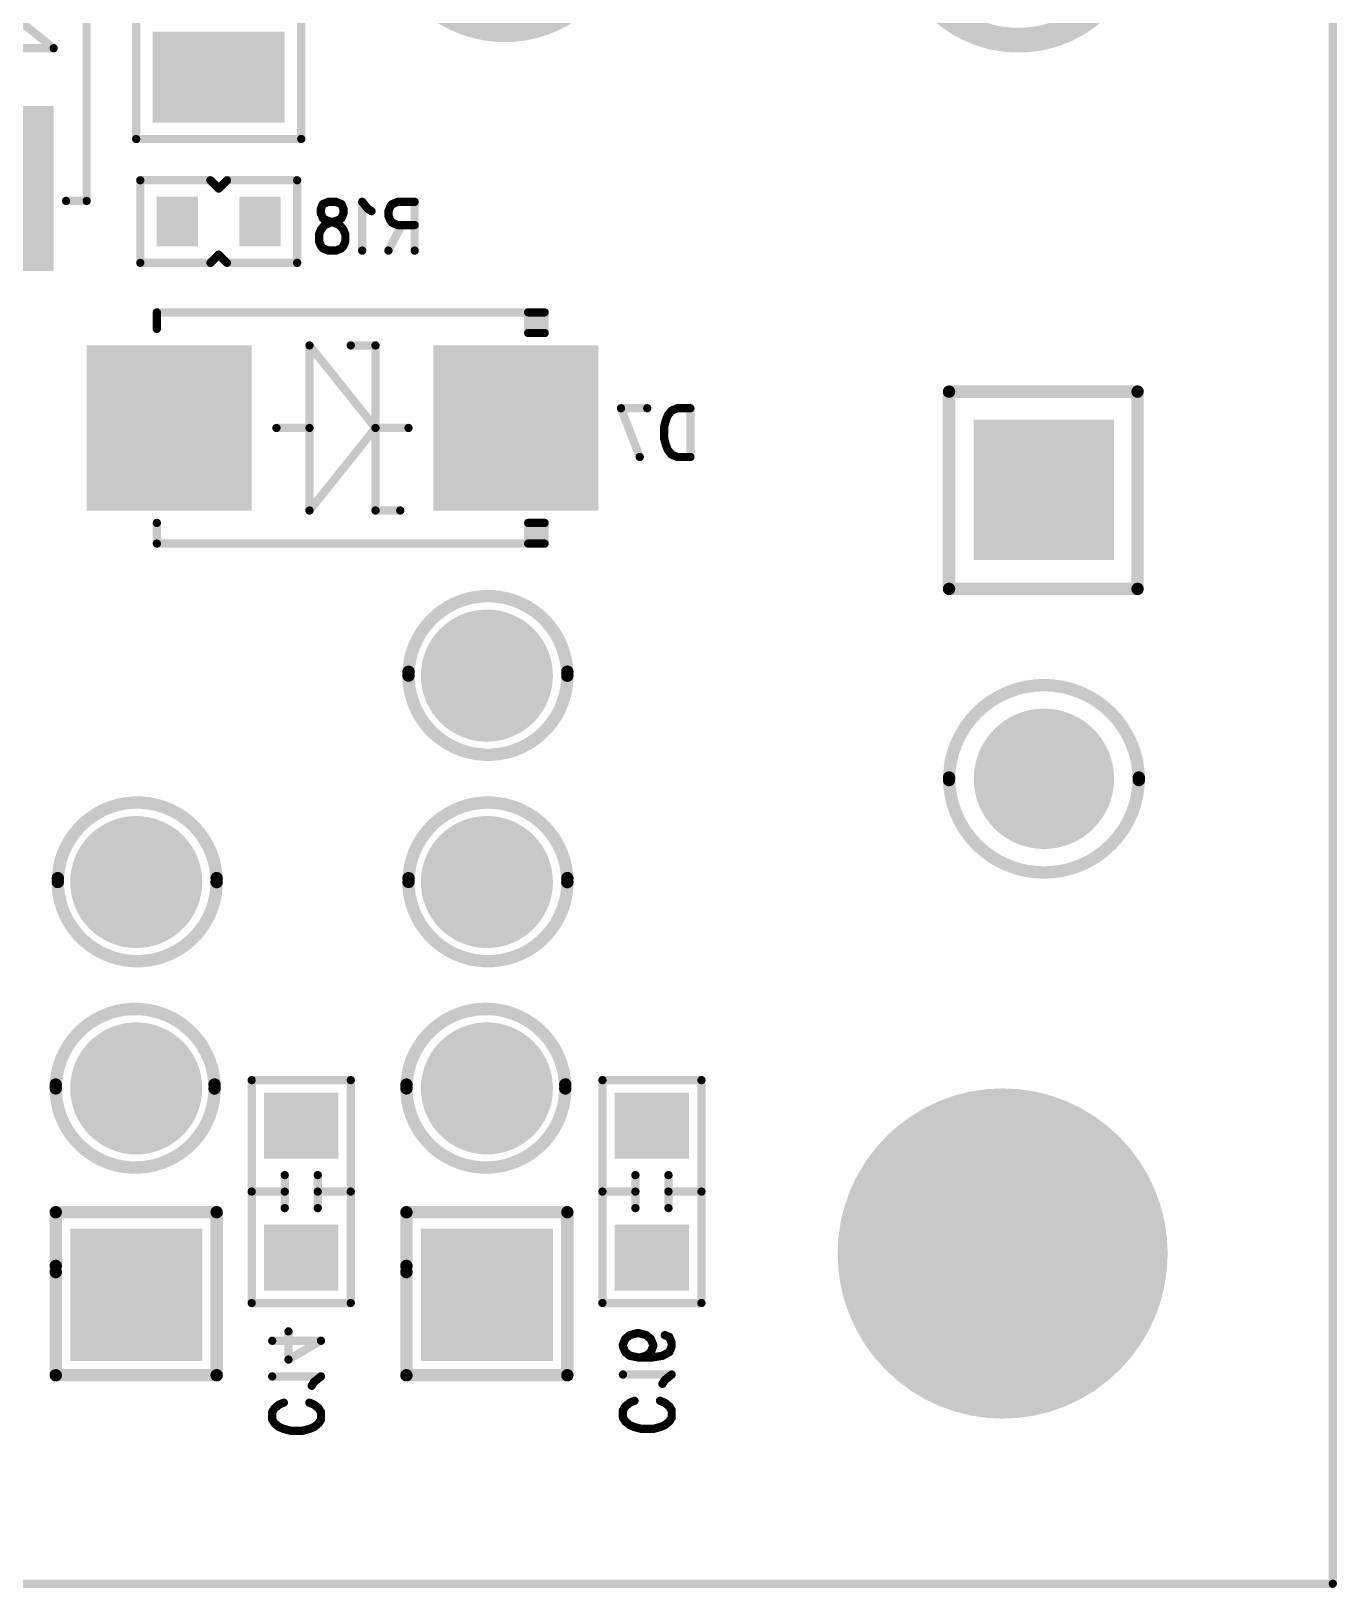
# Model space of a CAD drawing. Extents: x 100 to 144.1, y 92.1 to 144.1.
# Drawn here: x 128.23 to 144.05, y 99.95 to 118.81 of the extents above; entities that cross this region are included whole.
import ezdxf

# ---------------------------------------------------------------- set-up
doc = ezdxf.new("R2010")
doc.units = 0
doc.layers.get('0').update_dxf_attribs({"linetype": 'CONTINUOUS'})
doc.layers.add('MASK-BOTTOM_PHO', color=5, linetype='CONTINUOUS')
doc.layers.add('SILK-BOTTOM_PHO', color=14, linetype='CONTINUOUS')

# ---------------------------------------------------------------- blocks, each defined once
blk = doc.blocks.new('SQUARE_21')
blk.add_solid([(0.999998, 0.999998), (0.999998, -0.999998), (-0.999998, 0.999998), (-0.999998, -0.999998)])
blk = doc.blocks.new('SQUARE_25')
blk.add_solid([(0.85001, 0.85001), (0.85001, -0.85001), (-0.85001, 0.85001), (-0.85001, -0.85001)])
blk = doc.blocks.new('ROUND_26')
at = {"const_width": 0.85001}
blk.add_lwpolyline([(-0.425006, 0, 1), (0.425006, 0, 1)], format="xyb", close=True, dxfattribs=at)
blk = doc.blocks.new('SQUARE_28')
blk.add_solid([(0.799972, 0.799972), (0.799972, -0.799972), (-0.799972, 0.799972), (-0.799972, -0.799972)])
blk = doc.blocks.new('ROUND_32')
at = {"const_width": 1.999996}
blk.add_lwpolyline([(-0.999998, 0, 1), (0.999998, 0, 1)], format="xyb", close=True, dxfattribs=at)
blk = doc.blocks.new('ROUND_49')
at = {"const_width": 0.799972}
blk.add_lwpolyline([(-0.399986, 0, 1), (0.399986, 0, 1)], format="xyb", close=True, dxfattribs=at)
blk = doc.blocks.new('ROUND_1')
at = {"const_width": 0.050038}
blk.add_lwpolyline([(-0.025018, 0, 1), (0.025018, 0, 1)], format="xyb", close=True, dxfattribs=at)
blk = doc.blocks.new('SQUARE_16')
blk.add_solid([(0.250062, 0.250062), (0.250062, -0.250062), (-0.250062, 0.250062), (-0.250062, -0.250062)])
blk = doc.blocks.new('SQUARE_152')
blk.add_solid([(0.550036, 0.550036), (0.550036, -0.550036), (-0.550036, 0.550036), (-0.550036, -0.550036)])
blk = doc.blocks.new('SQUARE_165')
blk.add_solid([(0.40005, 0.40005), (0.40005, -0.40005), (-0.40005, 0.40005), (-0.40005, -0.40005)])
blk = doc.blocks.new('ROUND_61')
at = {"const_width": 0.075056}
blk.add_lwpolyline([(-0.037528, 0, 1), (0.037528, 0, 1)], format="xyb", close=True, dxfattribs=at)

msp = doc.modelspace()

# ---------------------------------------------------------------- linework, layer by layer
at = {"layer": 'MASK-BOTTOM_PHO'}
for points, const_width in [([(143.999966, 100.000054), (143.999966, 143.999966)], 0.100076), ([(130.750056, 118.249954), (130.24993, 118.249954)], 1.100072), ([(129.999994, 116.549932), (129.999994, 116.45011)], 0.500124), ([(130.999992, 116.549932), (130.999992, 116.45011)], 0.500124), ([(131.549902, 105.549954), (131.45008, 105.549954)], 0.8001), ([(135.800084, 105.549954), (135.700008, 105.549954)], 0.8001), ([(131.549902, 103.950008), (131.45008, 103.950008)], 0.8001), ([(135.800084, 103.950008), (135.700008, 103.950008)], 0.8001), ([(100.000054, 100.000054), (143.999966, 100.000054)], 0.100076)]:
    msp.add_lwpolyline(points, dxfattribs=dict(at, const_width=const_width))
at = {"layer": 'SILK-BOTTOM_PHO'}
for points, const_width in [([(143.999966, 100.000054), (143.999966, 143.999966)], 0.100076), ([(129.500122, 121.499884), (129.500122, 117.499892)], 0.100076), ([(131.500118, 117.499892), (131.500118, 121.499884)], 0.100076), ([(128.89992, 116.750084), (128.89992, 121.350024)], 0.100076), ([(127.500126, 119.400066), (128.500124, 118.599966)], 0.100076), ([(128.500124, 118.599966), (126.499874, 118.599966)], 0.100076), ([(129.500122, 117.499892), (131.500118, 117.499892)], 0.100076), ([(129.549906, 116.000022), (129.549906, 117.00002)], 0.100076), ([(129.549906, 117.00002), (130.400044, 117.00002)], 0.100076), ([(130.400044, 117.00002), (130.50012, 116.899944)], 0.100076), ([(130.50012, 116.899944), (130.599942, 117.00002)], 0.100076), ([(130.599942, 117.00002), (131.45008, 117.00002)], 0.100076), ([(131.45008, 117.00002), (131.45008, 116.000022)], 0.100076), ([(128.649984, 116.750084), (128.89992, 116.750084)], 0.100076), ([(131.738624, 116.65458), (131.761484, 116.710968)], 0.100076), ([(131.761484, 116.710968), (131.829556, 116.739162)], 0.100076), ([(131.829556, 116.739162), (131.920488, 116.739162)], 0.100076), ([(131.920488, 116.739162), (131.98856, 116.710968)], 0.100076), ([(131.98856, 116.710968), (132.01142, 116.65458)], 0.100076), ([(132.306822, 116.65458), (132.23875, 116.739162)], 0.100076), ([(132.23875, 116.739162), (132.23875, 116.148358)], 0.100076), ([(132.579618, 116.682774), (132.556758, 116.62664)], 0.100076), ([(132.602224, 116.710968), (132.579618, 116.682774)], 0.100076), ([(132.67055, 116.739162), (132.602224, 116.710968)], 0.100076), ([(132.87502, 116.739162), (132.67055, 116.739162)], 0.100076), ([(132.87502, 116.739162), (132.87502, 116.148358)], 0.100076), ([(131.738624, 116.598446), (131.738624, 116.65458)], 0.100076), ([(131.761484, 116.542312), (131.738624, 116.598446)], 0.100076), ([(131.806696, 116.514118), (131.761484, 116.542312)], 0.100076), ([(131.852162, 116.485924), (131.78409, 116.45773)], 0.100076), ([(131.897628, 116.485924), (131.806696, 116.514118)], 0.100076), ([(131.943094, 116.514118), (131.852162, 116.485924)], 0.100076), ([(131.965954, 116.45773), (131.897628, 116.485924)], 0.100076), ([(131.98856, 116.542312), (131.943094, 116.514118)], 0.100076), ([(132.01142, 116.598446), (131.98856, 116.542312)], 0.100076), ([(132.01142, 116.65458), (132.01142, 116.598446)], 0.100076), ([(132.352288, 116.62664), (132.306822, 116.65458)], 0.100076), ([(132.556758, 116.62664), (132.556758, 116.570252)], 0.100076), ([(132.556758, 116.570252), (132.579618, 116.514118)], 0.100076), ([(132.579618, 116.514118), (132.602224, 116.485924)], 0.100076), ([(132.602224, 116.485924), (132.67055, 116.45773)], 0.100076), ([(131.738624, 116.401596), (131.716018, 116.345208)], 0.100076), ([(131.716018, 116.345208), (131.716018, 116.26088)], 0.100076), ([(131.78409, 116.45773), (131.738624, 116.401596)], 0.100076), ([(132.01142, 116.401596), (131.965954, 116.45773)], 0.100076), ([(132.034026, 116.345208), (132.01142, 116.401596)], 0.100076), ([(132.034026, 116.26088), (132.034026, 116.345208)], 0.100076), ([(132.716016, 116.45773), (132.556758, 116.148358)], 0.100076), ([(132.67055, 116.45773), (132.87502, 116.45773)], 0.100076), ([(131.716018, 116.26088), (131.738624, 116.204746)], 0.100076), ([(131.738624, 116.204746), (131.761484, 116.176552)], 0.100076), ([(131.761484, 116.176552), (131.829556, 116.148358)], 0.100076), ([(131.829556, 116.148358), (131.920488, 116.148358)], 0.100076), ([(131.920488, 116.148358), (131.98856, 116.176552)], 0.100076), ([(131.98856, 116.176552), (132.01142, 116.204746)], 0.100076), ([(132.01142, 116.204746), (132.034026, 116.26088)], 0.100076), ([(130.400044, 116.000022), (129.549906, 116.000022)], 0.100076), ([(130.50012, 116.100098), (130.400044, 116.000022)], 0.100076), ([(130.599942, 116.000022), (130.50012, 116.100098)], 0.100076), ([(131.45008, 116.000022), (130.599942, 116.000022)], 0.100076), ([(129.750058, 115.199922), (129.750058, 115.400074)], 0.100076), ([(129.750058, 115.400074), (134.349998, 115.400074)], 0.100076), ([(134.450074, 115.400074), (134.249922, 115.400074)], 0.100076), ([(134.249922, 115.400074), (134.249922, 115.149884)], 0.100076), ([(134.349998, 115.400074), (134.349998, 115.149884)], 0.100076), ([(134.400036, 115.149884), (134.400036, 115.400074)], 0.100076), ([(134.450074, 115.149884), (134.450074, 115.400074)], 0.100076), ([(131.59994, 113.000028), (131.59994, 115.000024)], 0.100076), ([(131.59994, 115.000024), (132.40004, 114.000026)], 0.100076), ([(132.40004, 115.000024), (132.100066, 115.000024)], 0.100076), ([(132.40004, 113.000028), (132.40004, 115.000024)], 0.100076), ([(134.249922, 115.149884), (134.450074, 115.149884)], 0.100076), ([(141.634972, 114.439954), (139.349988, 114.439954)], 0.150114), ([(139.349988, 114.439954), (139.349988, 112.050068)], 0.150114), ([(141.634972, 112.050068), (141.634972, 114.439954)], 0.150114), ([(135.374888, 114.23904), (135.602218, 113.64849)], 0.100076), ([(135.69315, 114.23904), (135.374888, 114.23904)], 0.100076), ([(136.056878, 114.23904), (135.988552, 114.210846)], 0.100076), ([(136.215882, 114.23904), (136.056878, 114.23904)], 0.100076), ([(136.215882, 114.23904), (136.215882, 113.64849)], 0.100076), ([(135.92048, 114.098324), (135.89762, 114.013996)], 0.100076), ([(135.943086, 114.154712), (135.92048, 114.098324)], 0.100076), ([(135.988552, 114.210846), (135.943086, 114.154712)], 0.100076), ([(131.59994, 114.000026), (131.19989, 114.000026)], 0.100076), ([(132.40004, 114.000026), (131.59994, 113.000028)], 0.100076), ([(132.40004, 114.000026), (132.80009, 114.000026)], 0.100076), ([(135.89762, 114.013996), (135.89762, 113.873534)], 0.100076), ([(135.89762, 113.873534), (135.92048, 113.788952)], 0.100076), ([(135.92048, 113.788952), (135.943086, 113.732818)], 0.100076), ([(135.943086, 113.732818), (135.988552, 113.676684)], 0.100076), ([(135.988552, 113.676684), (136.056878, 113.64849)], 0.100076), ([(136.056878, 113.64849), (136.215882, 113.64849)], 0.100076), ([(132.700014, 113.000028), (132.40004, 113.000028)], 0.100076), ([(129.750058, 112.849914), (129.750058, 112.599978)], 0.100076), ([(134.450074, 112.849914), (134.249922, 112.849914)], 0.100076), ([(134.249922, 112.849914), (134.249922, 112.599978)], 0.100076), ([(134.349998, 112.599978), (134.349998, 112.849914)], 0.100076), ([(134.450074, 112.599978), (134.450074, 112.849914)], 0.100076), ([(129.750058, 112.599978), (134.349998, 112.599978)], 0.100076), ([(134.249922, 112.599978), (134.450074, 112.599978)], 0.100076), ([(139.349988, 112.050068), (141.634972, 112.050068)], 0.150114), ([(130.899916, 106.100118), (130.899916, 103.400098)], 0.100076), ([(132.100066, 106.100118), (130.899916, 106.100118)], 0.100076), ([(132.100066, 103.400098), (132.100066, 106.100118)], 0.100076), ([(135.150098, 106.100118), (135.150098, 103.400098)], 0.100076), ([(136.349994, 106.100118), (135.150098, 106.100118)], 0.100076), ([(136.349994, 103.400098), (136.349994, 106.100118)], 0.100076), ([(131.299966, 104.950006), (131.299966, 104.549956)], 0.100076), ([(131.700016, 104.950006), (131.700016, 104.549956)], 0.100076), ([(135.549894, 104.950006), (135.549894, 104.549956)], 0.100076), ([(135.949944, 104.950006), (135.949944, 104.549956)], 0.100076), ([(130.899916, 104.750108), (131.299966, 104.750108)], 0.100076), ([(132.100066, 104.750108), (131.700016, 104.750108)], 0.100076), ([(135.150098, 104.750108), (135.549894, 104.750108)], 0.100076), ([(136.349994, 104.750108), (135.949944, 104.750108)], 0.100076), ([(130.474974, 104.499918), (128.525016, 104.499918)], 0.150114), ([(128.525016, 104.499918), (128.525016, 103.775002)], 0.150114), ([(130.474974, 102.525068), (130.474974, 104.499918)], 0.150114), ([(134.724902, 104.499918), (132.774944, 104.499918)], 0.150114), ([(132.774944, 104.499918), (132.774944, 103.775002)], 0.150114), ([(134.724902, 102.525068), (134.724902, 104.499918)], 0.150114), ([(128.525016, 103.849932), (128.525016, 102.525068)], 0.150114), ([(132.774944, 103.849932), (132.774944, 102.525068)], 0.150114), ([(130.899916, 103.400098), (132.100066, 103.400098)], 0.100076), ([(135.150098, 103.400098), (136.349994, 103.400098)], 0.100076), ([(131.739132, 102.943152), (131.148328, 102.943152)], 0.100076), ([(131.345432, 102.715822), (131.345432, 103.056944)], 0.100076), ([(131.739132, 102.943152), (131.345432, 102.715822)], 0.100076), ([(135.39851, 102.897686), (135.42645, 102.966012)], 0.100076), ([(135.42645, 102.966012), (135.482838, 103.011478)], 0.100076), ([(135.482838, 103.011478), (135.567166, 103.034084)], 0.100076), ([(135.567166, 103.034084), (135.59536, 103.034084)], 0.100076), ([(135.59536, 103.034084), (135.679688, 103.011478)], 0.100076), ([(135.679688, 103.011478), (135.735822, 102.966012)], 0.100076), ([(135.735822, 102.966012), (135.764016, 102.897686)], 0.100076), ([(135.904732, 103.011478), (135.960866, 102.988618)], 0.100076), ([(135.960866, 102.988618), (135.98906, 102.920546)], 0.100076), ([(135.98906, 102.920546), (135.98906, 102.87508)], 0.100076), ([(135.39851, 102.87508), (135.39851, 102.897686)], 0.100076), ([(135.42645, 102.806754), (135.39851, 102.87508)], 0.100076), ([(135.482838, 102.761288), (135.42645, 102.806754)], 0.100076), ([(135.59536, 102.738682), (135.482838, 102.761288)], 0.100076), ([(135.679688, 102.761288), (135.59536, 102.738682)], 0.100076), ([(135.735822, 102.738682), (135.59536, 102.738682)], 0.100076), ([(135.735822, 102.806754), (135.679688, 102.761288)], 0.100076), ([(135.764016, 102.87508), (135.735822, 102.806754)], 0.100076), ([(135.876538, 102.761288), (135.735822, 102.738682)], 0.100076), ([(135.764016, 102.897686), (135.764016, 102.87508)], 0.100076), ([(135.960866, 102.806754), (135.876538, 102.761288)], 0.100076), ([(135.98906, 102.87508), (135.960866, 102.806754)], 0.100076), ([(128.525016, 102.525068), (130.474974, 102.525068)], 0.150114), ([(132.774944, 102.525068), (134.724902, 102.525068)], 0.150114), ([(135.98906, 102.534212), (135.39851, 102.534212)], 0.100076), ([(135.904732, 102.465886), (135.98906, 102.534212)], 0.100076), ([(131.739132, 102.511352), (131.148328, 102.511352)], 0.100076), ([(131.62661, 102.397814), (131.654804, 102.44328)], 0.100076), ([(131.654804, 102.44328), (131.739132, 102.511352)], 0.100076), ([(135.876538, 102.42042), (135.904732, 102.465886)], 0.100076), ([(131.176522, 102.125018), (131.23291, 102.170484)], 0.100076), ([(131.23291, 102.170484), (131.289044, 102.19309)], 0.100076), ([(131.598416, 102.19309), (131.654804, 102.170484)], 0.100076), ([(131.654804, 102.170484), (131.710938, 102.125018)], 0.100076), ([(135.42645, 102.147624), (135.482838, 102.19309)], 0.100076), ([(135.482838, 102.19309), (135.538972, 102.21595)], 0.100076), ([(135.848344, 102.21595), (135.904732, 102.19309)], 0.100076), ([(135.904732, 102.19309), (135.960866, 102.147624)], 0.100076), ([(131.148328, 102.079552), (131.176522, 102.125018)], 0.100076), ([(131.148328, 101.98862), (131.148328, 102.079552)], 0.100076), ([(131.176522, 101.943154), (131.148328, 101.98862)], 0.100076), ([(131.710938, 102.125018), (131.739132, 102.079552)], 0.100076), ([(131.739132, 101.98862), (131.710938, 101.943154)], 0.100076), ([(131.739132, 102.079552), (131.739132, 101.98862)], 0.100076), ([(135.39851, 102.102158), (135.42645, 102.147624)], 0.100076), ([(135.39851, 102.01148), (135.39851, 102.102158)], 0.100076), ([(135.42645, 101.966014), (135.39851, 102.01148)], 0.100076), ([(135.482838, 101.920548), (135.42645, 101.966014)], 0.100076), ([(135.960866, 101.966014), (135.904732, 101.920548)], 0.100076), ([(135.960866, 102.147624), (135.98906, 102.102158)], 0.100076), ([(135.98906, 102.01148), (135.960866, 101.966014)], 0.100076), ([(135.98906, 102.102158), (135.98906, 102.01148)], 0.100076), ([(131.23291, 101.897688), (131.176522, 101.943154)], 0.100076), ([(131.289044, 101.875082), (131.23291, 101.897688)], 0.100076), ([(131.373372, 101.852222), (131.289044, 101.875082)], 0.100076), ([(131.514088, 101.852222), (131.373372, 101.852222)], 0.100076), ([(131.598416, 101.875082), (131.514088, 101.852222)], 0.100076), ([(131.654804, 101.897688), (131.598416, 101.875082)], 0.100076), ([(131.710938, 101.943154), (131.654804, 101.897688)], 0.100076), ([(135.538972, 101.897688), (135.482838, 101.920548)], 0.100076), ([(135.623554, 101.875082), (135.538972, 101.897688)], 0.100076), ([(135.764016, 101.875082), (135.623554, 101.875082)], 0.100076), ([(135.848344, 101.897688), (135.764016, 101.875082)], 0.100076), ([(135.904732, 101.920548), (135.848344, 101.897688)], 0.100076), ([(100.000054, 100.000054), (143.999966, 100.000054)], 0.100076)]:
    msp.add_lwpolyline(points, dxfattribs=dict(at, const_width=const_width))
for points, const_width in [([(132.566918, 120.12676, 0.9309026), (135.367014, 120.12676)], 0.299974), ([(138.789918, 119.99976, 0.9309026), (141.590014, 119.99976)], 0.299974), ([(134.724902, 110.999016, 1.000792), (132.80009, 111.00054)], 0.150114), ([(132.80009, 111.046006, 1.0454787), (134.724902, 111.047784)], 0.150114), ([(141.649958, 109.735112, 1), (139.349988, 109.735112)], 0.150114), ([(139.349988, 109.765084, 1), (141.649958, 109.765084)], 0.150114), ([(130.474974, 108.498894, 1.000924), (128.549908, 108.500672)], 0.150114), ([(134.724902, 108.498894, 1.0009241), (132.80009, 108.500672)], 0.150114), ([(128.549908, 108.546138, 1.0455973), (130.474974, 108.547662)], 0.150114), ([(132.80009, 108.546138, 1.0455753), (134.724902, 108.547662)], 0.150114), ([(130.450082, 105.999026, 1.000792), (128.525016, 106.00055)], 0.150114), ([(134.70001, 105.999026, 1.000792), (132.774944, 106.00055)], 0.150114), ([(128.525016, 106.046016, 1.0454787), (130.449828, 106.047794)], 0.150114), ([(132.774944, 106.046016, 1.0454509), (134.70001, 106.047794)], 0.150114)]:
    msp.add_lwpolyline(points, format="xyb", dxfattribs=dict(at, const_width=const_width))

# ---------------------------------------------------------------- block references
at = {"layer": 'MASK-BOTTOM_PHO'}
for name, p in [('SQUARE_152', (130.24993, 118.249954)), ('SQUARE_152', (130.750056, 118.249954)), ('SQUARE_21', (127.500126, 116.899944)), ('SQUARE_16', (129.999994, 116.549932)), ('SQUARE_16', (130.999992, 116.549932)), ('SQUARE_16', (129.999994, 116.45011)), ('SQUARE_16', (130.999992, 116.45011)), ('SQUARE_21', (129.899918, 114.000026)), ('SQUARE_21', (134.100062, 114.000026)), ('SQUARE_25', (140.5001, 113.249964)), ('ROUND_49', (133.75005, 111.000032)), ('ROUND_26', (140.5001, 109.750098)), ('ROUND_49', (129.500122, 108.49991)), ('ROUND_49', (133.75005, 108.49991)), ('ROUND_49', (129.500122, 106.000042)), ('ROUND_49', (133.75005, 106.000042)), ('ROUND_32', (139.999974, 104.000046)), ('SQUARE_165', (131.45008, 105.549954)), ('SQUARE_165', (131.549902, 105.549954)), ('SQUARE_165', (135.700008, 105.549954)), ('SQUARE_165', (135.800084, 105.549954)), ('SQUARE_28', (129.500122, 103.49992)), ('SQUARE_165', (131.45008, 103.950008)), ('SQUARE_165', (131.549902, 103.950008)), ('SQUARE_28', (133.75005, 103.49992)), ('SQUARE_165', (135.700008, 103.950008)), ('SQUARE_165', (135.800084, 103.950008)), ('ROUND_1', (143.999966, 100.000054))]:
    msp.add_blockref(name, p, dxfattribs=at)
at = {"layer": 'SILK-BOTTOM_PHO'}
for name, p in [('ROUND_1', (128.500124, 118.599966)), ('ROUND_1', (128.500124, 118.599966)), ('ROUND_1', (129.500122, 117.499892)), ('ROUND_1', (131.500118, 117.499892)), ('ROUND_1', (129.549906, 117.00002)), ('ROUND_1', (130.400044, 117.00002)), ('ROUND_1', (130.50012, 116.899944)), ('ROUND_1', (130.599942, 117.00002)), ('ROUND_1', (131.45008, 117.00002)), ('ROUND_1', (128.649984, 116.750084)), ('ROUND_1', (128.89992, 116.750084)), ('ROUND_1', (131.761484, 116.710968)), ('ROUND_1', (131.829556, 116.739162)), ('ROUND_1', (131.920488, 116.739162)), ('ROUND_1', (131.920488, 116.739162)), ('ROUND_1', (131.98856, 116.710968)), ('ROUND_1', (132.23875, 116.739162)), ('ROUND_1', (132.579618, 116.682774)), ('ROUND_1', (132.602224, 116.710968)), ('ROUND_1', (132.67055, 116.739162)), ('ROUND_1', (132.87502, 116.739162)), ('ROUND_1', (132.87502, 116.739162)), ('ROUND_1', (131.738624, 116.65458)), ('ROUND_1', (131.738624, 116.598446)), ('ROUND_1', (131.761484, 116.542312)), ('ROUND_1', (131.806696, 116.514118)), ('ROUND_1', (131.852162, 116.485924)), ('ROUND_1', (131.897628, 116.485924)), ('ROUND_1', (131.943094, 116.514118)), ('ROUND_1', (131.98856, 116.542312)), ('ROUND_1', (132.01142, 116.65458)), ('ROUND_1', (132.01142, 116.598446)), ('ROUND_1', (132.306822, 116.65458)), ('ROUND_1', (132.352288, 116.62664)), ('ROUND_1', (132.556758, 116.62664)), ('ROUND_1', (132.556758, 116.570252)), ('ROUND_1', (132.579618, 116.514118)), ('ROUND_1', (132.602224, 116.485924)), ('ROUND_1', (131.716018, 116.345208)), ('ROUND_1', (131.738624, 116.401596)), ('ROUND_1', (131.78409, 116.45773)), ('ROUND_1', (131.965954, 116.45773)), ('ROUND_1', (132.01142, 116.401596)), ('ROUND_1', (132.034026, 116.345208)), ('ROUND_1', (132.67055, 116.45773)), ('ROUND_1', (132.716016, 116.45773)), ('ROUND_1', (132.87502, 116.45773)), ('ROUND_1', (131.716018, 116.26088)), ('ROUND_1', (131.738624, 116.204746)), ('ROUND_1', (131.761484, 116.176552)), ('ROUND_1', (131.829556, 116.148358)), ('ROUND_1', (131.920488, 116.148358)), ('ROUND_1', (131.98856, 116.176552)), ('ROUND_1', (132.01142, 116.204746)), ('ROUND_1', (132.034026, 116.26088)), ('ROUND_1', (132.23875, 116.148358)), ('ROUND_1', (132.556758, 116.148358)), ('ROUND_1', (132.87502, 116.148358)), ('ROUND_1', (129.549906, 116.000022)), ('ROUND_1', (129.549906, 116.000022)), ('ROUND_1', (130.400044, 116.000022)), ('ROUND_1', (130.50012, 116.100098)), ('ROUND_1', (130.599942, 116.000022)), ('ROUND_1', (131.45008, 116.000022)), ('ROUND_1', (129.750058, 115.400074)), ('ROUND_1', (134.249922, 115.400074)), ('ROUND_1', (134.349998, 115.400074)), ('ROUND_1', (134.400036, 115.400074)), ('ROUND_1', (134.450074, 115.400074)), ('ROUND_1', (129.750058, 115.199922)), ('ROUND_1', (131.59994, 115.000024)), ('ROUND_1', (132.100066, 115.000024)), ('ROUND_1', (132.40004, 115.000024)), ('ROUND_1', (134.249922, 115.149884)), ('ROUND_1', (134.249922, 115.149884)), ('ROUND_1', (134.349998, 115.149884)), ('ROUND_1', (134.400036, 115.149884)), ('ROUND_1', (134.450074, 115.149884)), ('ROUND_61', (139.349988, 114.439954)), ('ROUND_61', (141.634972, 114.439954)), ('ROUND_61', (141.634972, 114.439954)), ('ROUND_1', (135.374888, 114.23904)), ('ROUND_1', (135.374888, 114.23904)), ('ROUND_1', (135.69315, 114.23904)), ('ROUND_1', (136.056878, 114.23904)), ('ROUND_1', (136.215882, 114.23904)), ('ROUND_1', (136.215882, 114.23904)), ('ROUND_1', (135.92048, 114.098324)), ('ROUND_1', (135.943086, 114.154712)), ('ROUND_1', (135.988552, 114.210846)), ('ROUND_1', (131.19989, 114.000026)), ('ROUND_1', (131.59994, 114.000026)), ('ROUND_1', (132.40004, 114.000026)), ('ROUND_1', (132.40004, 114.000026)), ('ROUND_1', (132.80009, 114.000026)), ('ROUND_1', (135.89762, 114.013996)), ('ROUND_1', (135.89762, 113.873534)), ('ROUND_1', (135.92048, 113.788952)), ('ROUND_1', (135.943086, 113.732818)), ('ROUND_1', (135.988552, 113.676684)), ('ROUND_1', (135.602218, 113.64849)), ('ROUND_1', (136.056878, 113.64849)), ('ROUND_1', (136.215882, 113.64849)), ('ROUND_1', (136.215882, 113.64849)), ('ROUND_1', (131.59994, 113.000028)), ('ROUND_1', (131.59994, 113.000028)), ('ROUND_1', (132.40004, 113.000028)), ('ROUND_1', (132.700014, 113.000028)), ('ROUND_1', (129.750058, 112.849914)), ('ROUND_1', (134.249922, 112.849914)), ('ROUND_1', (134.349998, 112.849914)), ('ROUND_1', (134.450074, 112.849914)), ('ROUND_1', (129.750058, 112.599978)), ('ROUND_1', (134.249922, 112.599978)), ('ROUND_1', (134.249922, 112.599978)), ('ROUND_1', (134.349998, 112.599978)), ('ROUND_1', (134.349998, 112.599978)), ('ROUND_1', (134.450074, 112.599978)), ('ROUND_61', (139.349988, 112.050068)), ('ROUND_61', (141.634972, 112.050068)), ('ROUND_61', (132.80009, 111.046006)), ('ROUND_61', (132.80009, 111.00054)), ('ROUND_61', (134.724902, 111.047784)), ('ROUND_61', (134.724902, 110.999016)), ('ROUND_61', (139.349988, 109.765084)), ('ROUND_61', (139.349988, 109.735112)), ('ROUND_61', (141.649958, 109.765084)), ('ROUND_61', (141.649958, 109.735112)), ('ROUND_61', (128.549908, 108.546138)), ('ROUND_61', (130.474974, 108.547662)), ('ROUND_61', (132.80009, 108.546138)), ('ROUND_61', (134.724902, 108.547662)), ('ROUND_61', (128.549908, 108.500672)), ('ROUND_61', (130.474974, 108.498894)), ('ROUND_61', (132.80009, 108.500672)), ('ROUND_61', (134.724902, 108.498894)), ('ROUND_61', (128.525016, 106.046016)), ('ROUND_61', (128.525016, 106.00055)), ('ROUND_61', (130.449828, 106.047794)), ('ROUND_61', (130.450082, 105.999026)), ('ROUND_1', (130.899916, 106.100118)), ('ROUND_1', (130.899916, 106.100118)), ('ROUND_1', (132.100066, 106.100118)), ('ROUND_61', (132.774944, 106.046016)), ('ROUND_61', (132.774944, 106.00055)), ('ROUND_61', (134.70001, 106.047794)), ('ROUND_61', (134.70001, 105.999026)), ('ROUND_1', (135.150098, 106.100118)), ('ROUND_1', (135.150098, 106.100118)), ('ROUND_1', (136.349994, 106.100118)), ('ROUND_1', (131.299966, 104.950006)), ('ROUND_1', (131.700016, 104.950006)), ('ROUND_1', (135.549894, 104.950006)), ('ROUND_1', (135.949944, 104.950006)), ('ROUND_1', (130.899916, 104.750108)), ('ROUND_1', (131.299966, 104.750108)), ('ROUND_1', (131.700016, 104.750108)), ('ROUND_1', (132.100066, 104.750108)), ('ROUND_1', (135.150098, 104.750108)), ('ROUND_1', (135.549894, 104.750108)), ('ROUND_1', (135.949944, 104.750108)), ('ROUND_1', (136.349994, 104.750108)), ('ROUND_61', (128.525016, 104.499918)), ('ROUND_61', (130.474974, 104.499918)), ('ROUND_1', (131.299966, 104.549956)), ('ROUND_1', (131.700016, 104.549956)), ('ROUND_61', (132.774944, 104.499918)), ('ROUND_61', (134.724902, 104.499918)), ('ROUND_1', (135.549894, 104.549956)), ('ROUND_1', (135.949944, 104.549956)), ('ROUND_61', (128.525016, 103.849932)), ('ROUND_61', (132.774944, 103.849932)), ('ROUND_61', (128.525016, 103.775002)), ('ROUND_61', (132.774944, 103.775002)), ('ROUND_1', (130.899916, 103.400098)), ('ROUND_1', (132.100066, 103.400098)), ('ROUND_1', (135.150098, 103.400098)), ('ROUND_1', (136.349994, 103.400098)), ('ROUND_1', (131.148328, 102.943152)), ('ROUND_1', (131.345432, 103.056944)), ('ROUND_1', (131.739132, 102.943152)), ('ROUND_1', (131.739132, 102.943152)), ('ROUND_1', (135.42645, 102.966012)), ('ROUND_1', (135.482838, 103.011478)), ('ROUND_1', (135.567166, 103.034084)), ('ROUND_1', (135.59536, 103.034084)), ('ROUND_1', (135.679688, 103.011478)), ('ROUND_1', (135.735822, 102.966012)), ('ROUND_1', (135.904732, 103.011478)), ('ROUND_1', (135.960866, 102.988618)), ('ROUND_1', (135.98906, 102.920546)), ('ROUND_1', (135.39851, 102.897686)), ('ROUND_1', (135.39851, 102.87508)), ('ROUND_1', (135.42645, 102.806754)), ('ROUND_1', (135.482838, 102.761288)), ('ROUND_1', (135.59536, 102.738682)), ('ROUND_1', (135.59536, 102.738682)), ('ROUND_1', (135.679688, 102.761288)), ('ROUND_1', (135.735822, 102.806754)), ('ROUND_1', (135.735822, 102.738682)), ('ROUND_1', (135.764016, 102.897686)), ('ROUND_1', (135.764016, 102.87508)), ('ROUND_1', (135.876538, 102.761288)), ('ROUND_1', (135.960866, 102.806754)), ('ROUND_1', (135.98906, 102.87508)), ('ROUND_61', (128.525016, 102.525068)), ('ROUND_61', (130.474974, 102.525068)), ('ROUND_1', (131.345432, 102.715822)), ('ROUND_61', (132.774944, 102.525068)), ('ROUND_61', (134.724902, 102.525068)), ('ROUND_1', (135.39851, 102.534212)), ('ROUND_1', (135.98906, 102.534212)), ('ROUND_1', (131.148328, 102.511352)), ('ROUND_1', (131.62661, 102.397814)), ('ROUND_1', (131.654804, 102.44328)), ('ROUND_1', (131.739132, 102.511352)), ('ROUND_1', (135.876538, 102.42042)), ('ROUND_1', (135.904732, 102.465886)), ('ROUND_1', (131.23291, 102.170484)), ('ROUND_1', (131.289044, 102.19309)), ('ROUND_1', (131.598416, 102.19309)), ('ROUND_1', (131.654804, 102.170484)), ('ROUND_1', (135.482838, 102.19309)), ('ROUND_1', (135.538972, 102.21595)), ('ROUND_1', (135.848344, 102.21595)), ('ROUND_1', (135.904732, 102.19309)), ('ROUND_1', (131.148328, 102.079552)), ('ROUND_1', (131.148328, 101.98862)), ('ROUND_1', (131.176522, 102.125018)), ('ROUND_1', (131.710938, 102.125018)), ('ROUND_1', (131.739132, 102.079552)), ('ROUND_1', (131.739132, 101.98862)), ('ROUND_1', (135.39851, 102.102158)), ('ROUND_1', (135.39851, 102.01148)), ('ROUND_1', (135.42645, 102.147624)), ('ROUND_1', (135.42645, 101.966014)), ('ROUND_1', (135.960866, 102.147624)), ('ROUND_1', (135.960866, 101.966014)), ('ROUND_1', (135.98906, 102.102158)), ('ROUND_1', (135.98906, 102.01148)), ('ROUND_1', (131.176522, 101.943154)), ('ROUND_1', (131.23291, 101.897688)), ('ROUND_1', (131.289044, 101.875082)), ('ROUND_1', (131.373372, 101.852222)), ('ROUND_1', (131.514088, 101.852222)), ('ROUND_1', (131.598416, 101.875082)), ('ROUND_1', (131.654804, 101.897688)), ('ROUND_1', (131.710938, 101.943154)), ('ROUND_1', (135.482838, 101.920548)), ('ROUND_1', (135.538972, 101.897688)), ('ROUND_1', (135.623554, 101.875082)), ('ROUND_1', (135.764016, 101.875082)), ('ROUND_1', (135.848344, 101.897688)), ('ROUND_1', (135.904732, 101.920548)), ('ROUND_1', (143.999966, 100.000054))]:
    msp.add_blockref(name, p, dxfattribs=at)

doc.saveas('drawing.dxf')
